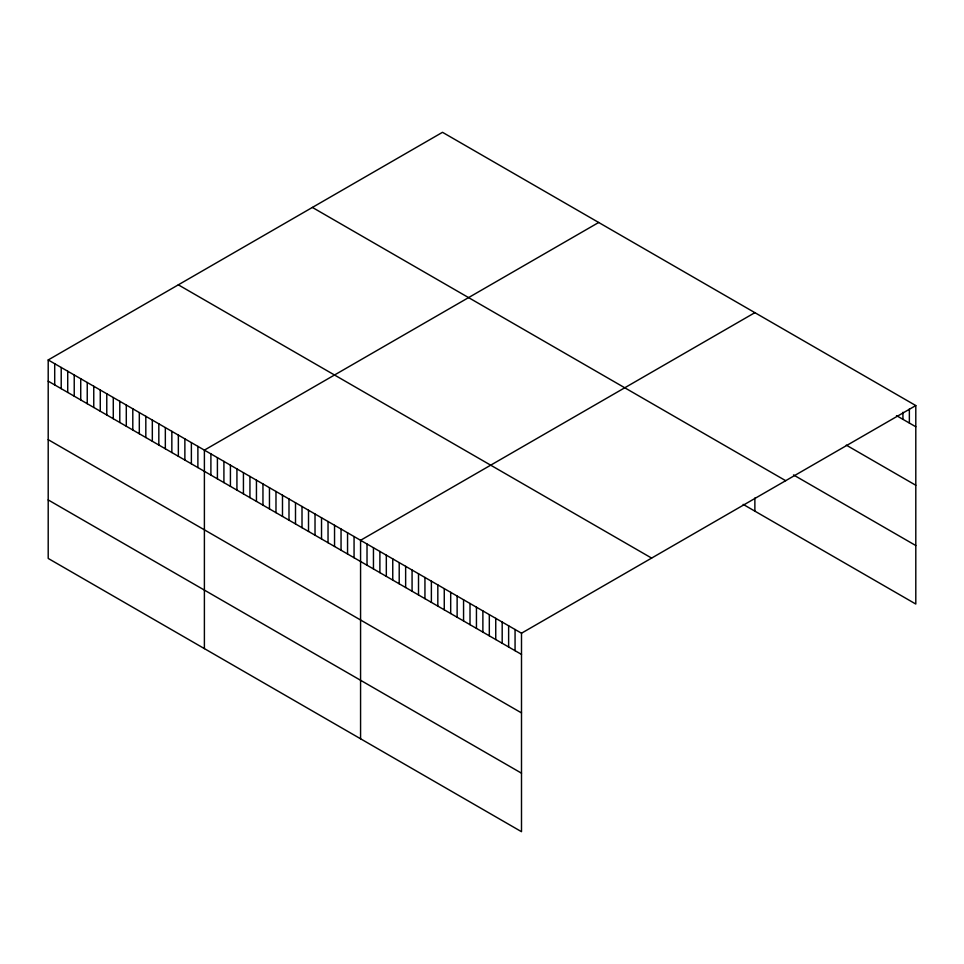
<?xml version="1.0" encoding="UTF-8"?>
<svg xmlns="http://www.w3.org/2000/svg" width="964" height="964" viewBox="0 0 964 964"><rect width="100%" height="100%" fill="white"/><g stroke="black" fill="none" stroke-linecap="round" stroke-linejoin="round"><path stroke-width="1.45" d="M48.2 359.958L521.5 633.215L521.5 831.691L48.2 558.433L48.2 359.958L442.5 132.309L915.8 405.567L915.8 604.042L743.16 504.377M598.692 222.479L204.392 450.128L204.392 648.615M754.872 312.661L360.572 540.298L360.572 738.786M521.5 633.215L915.8 405.567M896.484 415.617L915.8 426.763M846.284 445.127L915.8 485.266M793.505 474.927L915.8 545.54M312.384 207.429L785.684 480.687M178.316 284.826L651.616 558.084M48.2 381.154L521.5 654.411M48.2 439.656L521.5 712.914M48.2 499.93L521.5 773.188M909.365 408.917L909.365 423.039M902.931 412.267L902.931 419.328M754.872 497.978L754.872 511.137M515.065 629.492L515.065 650.688M508.631 625.781L508.631 646.977M502.184 622.057L502.184 643.253M495.749 618.346L495.749 639.542M489.314 614.634L489.314 635.83M482.88 610.911L482.88 632.107M476.445 607.2L476.445 628.395M470.01 603.476L470.01 624.672M463.564 599.765L463.564 620.961M457.129 596.053L457.129 617.249M450.694 592.33L450.694 613.526M444.259 588.618L444.259 609.814M437.825 584.895L437.825 606.091M431.378 581.184L431.378 602.38M424.943 577.46L424.943 598.668M418.509 573.749L418.509 594.945M412.074 570.037L412.074 591.233M405.639 566.314L405.639 587.51M399.204 562.602L399.204 583.798M392.758 558.879L392.758 580.087M386.323 555.168L386.323 576.364M379.888 551.456L379.888 572.652M373.454 547.733L373.454 568.929M367.019 544.021L367.019 565.217M354.065 536.55L354.065 557.746M347.558 532.791L347.558 553.987M341.051 529.031L341.051 550.227M334.544 525.272L334.544 546.468M328.037 521.512L328.037 542.708M321.53 517.764L321.53 538.96M315.023 514.005L315.023 535.201M308.516 510.245L308.516 531.441M302.009 506.486L302.009 527.682M295.502 502.726L295.502 523.922M288.995 498.978L288.995 520.174M282.488 495.219L282.488 516.415M275.981 491.459L275.981 512.655M269.462 487.7L269.462 508.896M262.955 483.94L262.955 505.136M256.448 480.193L256.448 501.388M249.941 476.433L249.941 497.629M243.434 472.673L243.434 493.869M236.927 468.914L236.927 490.11M230.42 465.154L230.42 486.35M223.913 461.394L223.913 482.603M217.406 457.647L217.406 478.843M210.899 453.887L210.899 475.083M197.885 446.368L197.885 467.564M191.378 442.609L191.378 463.817M184.871 438.861L184.871 460.057M178.352 435.101L178.352 456.297M171.845 431.342L171.845 452.538M165.338 427.582L165.338 448.778M158.831 423.823L158.831 445.019M152.324 420.075L152.324 441.271M145.817 416.315L145.817 437.511M139.31 412.556L139.31 433.752M132.803 408.796L132.803 429.992M126.296 405.037L126.296 426.233M119.789 401.289L119.789 422.485M113.282 397.529L113.282 418.725M106.775 393.77L106.775 414.966M100.268 390.01L100.268 411.206M93.761 386.251L93.761 407.447M87.242 382.491L87.242 403.699M80.735 378.744L80.735 399.94M74.228 374.984L74.228 396.18M67.721 371.224L67.721 392.42M61.214 367.465L61.214 388.661M54.707 363.705L54.707 384.913"/></g></svg>
